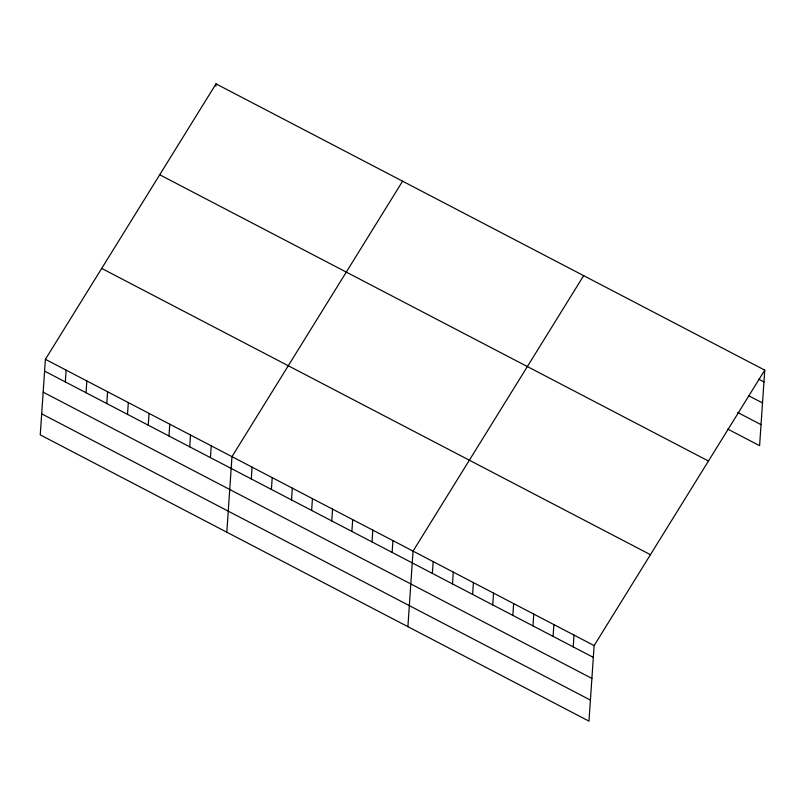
<?xml version="1.0" encoding="UTF-8"?>
<svg xmlns="http://www.w3.org/2000/svg" width="805" height="805" viewBox="0 0 805 805"><rect width="100%" height="100%" fill="white"/><g stroke="black" fill="none" stroke-linecap="round" stroke-linejoin="round"><path stroke-width="1.21" d="M45.402 359.322L40.25 434.871L588.978 721.139L594.13 645.59L764.75 370.129L216.022 83.861L45.402 359.322L594.13 645.59M65.326 381.922L66.131 370.139M86.055 392.739L86.859 380.956M106.783 403.557L107.588 391.763M127.512 414.364L128.317 402.581M148.251 425.181L149.046 413.398M168.98 435.998L169.775 424.215M189.708 446.815L190.513 435.022M215.861 86.216L216.022 83.861M210.437 457.622L211.242 445.839M226.819 532.206L231.971 456.656L402.591 181.195M251.281 478.935L252.086 467.152M271.406 489.43L272.211 477.647M291.521 499.925L292.326 488.142M311.646 510.42L312.451 498.637M331.761 520.926L332.566 509.132M351.886 531.421L352.691 519.628M372.011 541.916L372.806 530.123M392.126 552.411L392.931 540.628M407.904 626.672L413.046 551.123L583.665 275.662M432.366 573.402L433.171 561.618M452.491 583.897L453.285 572.114M472.605 594.392L473.41 582.609M492.73 604.887L493.525 593.104M512.845 615.392L513.65 603.599M532.97 625.888L533.765 614.094M553.085 636.383L553.89 624.589M573.21 646.878L574.005 635.095M764.75 370.129L759.598 445.678L727.831 429.105M758.652 379.145L763.945 381.912M748.741 395.768L762.516 402.953M737.732 412.482L761.037 424.638M159.712 174.766L708.45 461.024M101.702 268.417L650.43 554.685M44.597 371.115L593.325 657.373M43.158 392.156L591.896 678.414M41.689 413.83L590.417 700.098"/></g></svg>
